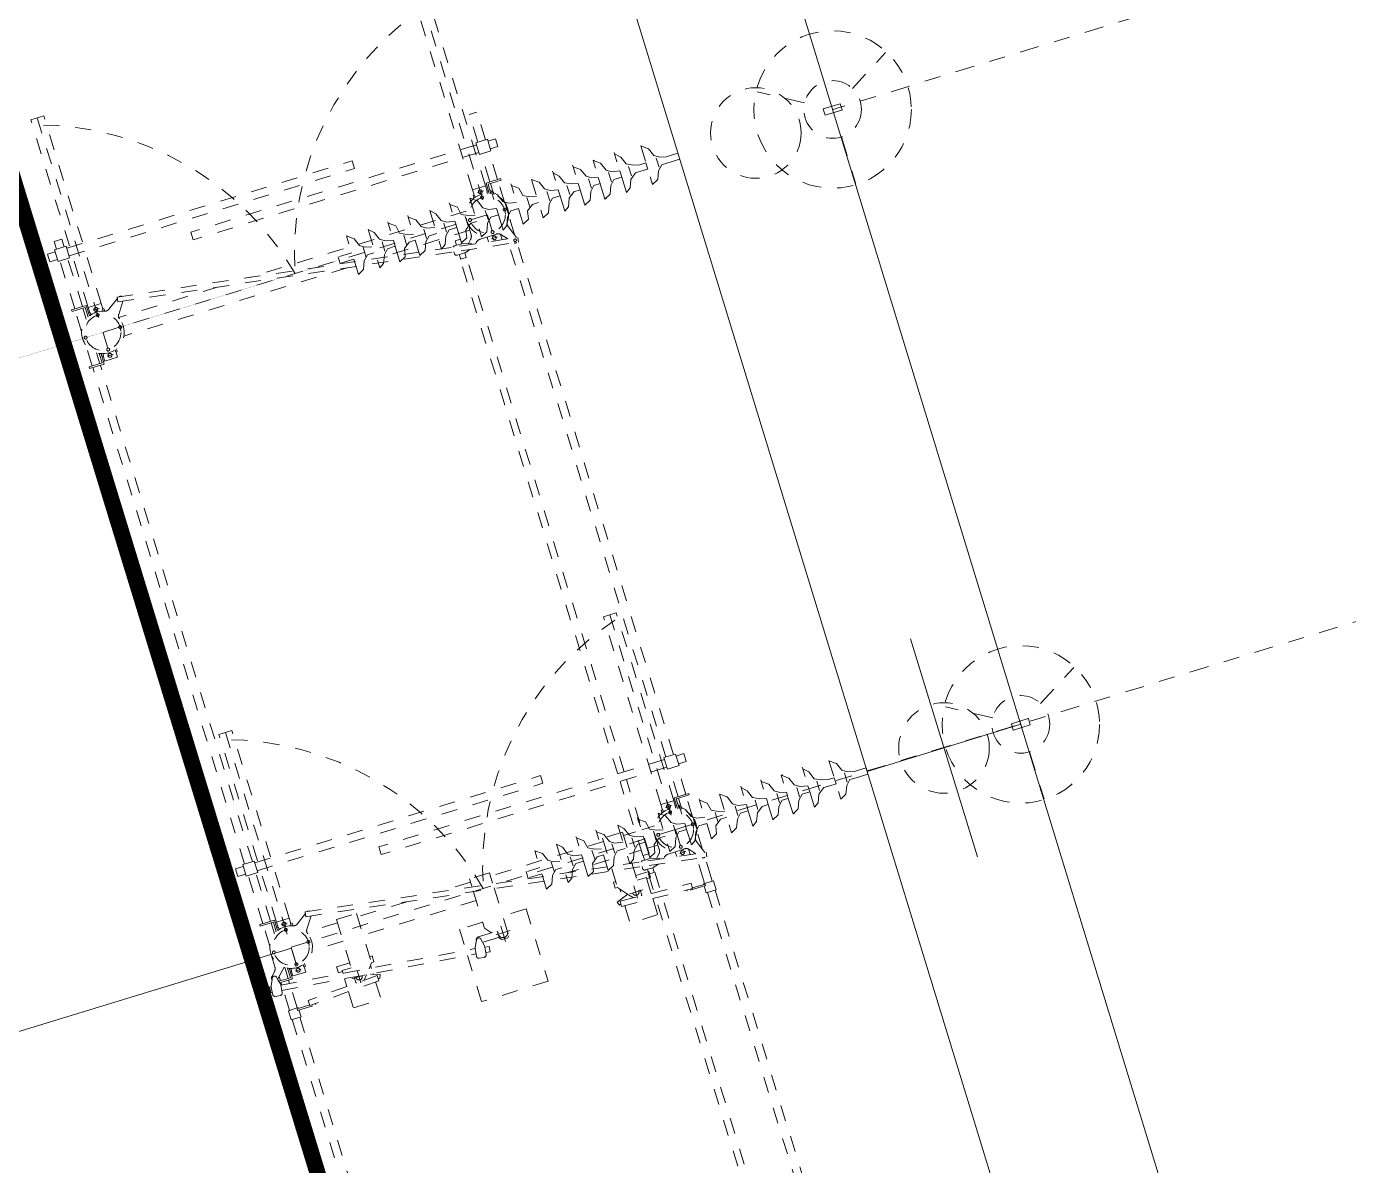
# Model space of a CAD drawing. Header units: metres. Extents: x 0 to 551036, y 0 to 1845929.
# Drawn here: x 547429.72 to 547437.94, y 1841930.94 to 1841938.03 of the extents above; entities that cross this region are included whole.
import ezdxf
from ezdxf.enums import TextEntityAlignment as Align

# ---------------------------------------------------------------- set-up
doc = ezdxf.new("R2010")
doc.units = ezdxf.units.M
doc.header["$MEASUREMENT"] = 0
for name, pattern in [('02 Xref HH1 MBXD$0$HIDDEN', [0.375, 0.25, -0.125]), ('02 Xref HH1 NDK$0$HIDDEN', [0.375, 0.25, -0.125]), ('02 Xref KB1 MBTB$0$DASHED2', [0.375, 0.25, -0.125]), ('02 Xref KB1 MBTB$0$HIDDEN', [0.375, 0.25, -0.125]), ('02 Xref Nha dieu hanh$0$ACAD_ISO10W100', [18, 12, -3, 0, -3])]:
    doc.linetypes.add(name, pattern=pattern)
doc.layers.get('Defpoints').update_dxf_attribs({"lineweight": 0})
doc.layers.add('_0', color=7, linetype='Continuous', lineweight=0)
doc.layers.add('Level 49', color=7, linetype='Continuous', lineweight=0)
doc.styles.get("Standard").update_dxf_attribs({"font": '', "height": 4})
doc.styles.add('SXHZ', font='simplex.shx', dxfattribs={"width": 0.6, "bigfont": 'bigfont.shx'})
doc.styles.get('Standard').set_extended_font_data('.VnArial')
doc.dimstyles.new('ISO-25-Linear', dxfattribs={"dimscale": 300, "dimtxt": 2.5, "dimasz": 2.5, "dimexe": 1.5, "dimexo": 1.5, "dimgap": 1.5, "dimtad": 1, "dimdec": 0, "dimdsep": 46, "dimtxsty": 'SXHZ', "dimcen": 3, "dimclrt": 1, "dimaunit": 1, "dimadec": 0, "dimazin": 0, "dimtp": 0.06, "dimtfac": 0.5, "dimtdec": 0, "dimtmove": 2, "dimatfit": 3, "dimfxl": 1, "dimtolj": 1, "dimarcsym": 0})

# ---------------------------------------------------------------- blocks, each defined once
blk = doc.blocks.new('02 Xref KB1 MBTB$0$X220 NC')
at = {"color": 0, "linetype": 'ByBlock', "lineweight": -2}
for p, q in [((37516403, -1534182), (37516403, -1374182)), ((37526403, -1534182), (37526403, -1374182))]:
    blk.add_line(p, q, dxfattribs=at)
at = {"flags": 128}
for points in [[(37521403, -1450899), (37521403, -1447081), (37521403, -1461283)], [(37526403, -1454182), (37516403, -1454182)]]:
    blk.add_lwpolyline(points, dxfattribs=at)
blk = doc.blocks.new('ylp1')
at = {"color": 251, "linetype": '02 Xref HH1 NDK$0$HIDDEN', "lineweight": -2, "ltscale": 2000}
for p, q in [((1035682, 3175683, 0), (1035647, 3175365, 0)), ((1035978, 3175792, 0), (1035836, 3175807, 0)), ((1035986, 3175891, 0), (1035975, 3175792, 0)), ((1036311, 3175755, 0), (1035978, 3175792, 0)), ((1036324, 3175855, 0), (1035986, 3175891, 0)), ((1036391, 3175744, 0), (1036309, 3175753, 0)), ((1036324, 3175855, 0), (1036313, 3175755, 0)), ((1036740, 3175574, 0), (1036393, 3175746, 0)), ((1036830, 3175529, 0), (1036740, 3175574, 0)), ((1043489, 3175723, 0), (1043489, 3175223, 0)), ((1043489, 3175723, 0), (1043989, 3175723, 0)), ((1043989, 3175723, 0), (1043989, 3175223, 0)), ((1083489, 3175723, 0), (1083989, 3175723, 0)), ((1083489, 3175723, 0), (1083489, 3175223, 0)), ((1083989, 3175723, 0), (1083989, 3175223, 0)), ((1033994, 3175098, 0), (1004114, 3175098, 0)), ((1033993, 3175168, 0), (1033994, 3174528, 0)), ((1033993, 3175168, 0), (1034593, 3175168, 0)), ((1035906, 3175196, 0), (1034558, 3162968, 0)), ((1034593, 3175168, 0), (1034594, 3174528, 0)), ((1034593, 3175098, 0), (1035895, 3175098, 0)), ((1036244, 3175159, 0), (1034895, 3162920, 0)), ((1035913, 3175195, 0), (1035771, 3175210, 0)), ((1036246, 3175159, 0), (1035913, 3175195, 0)), ((1036237, 3175098, 0), (1036415, 3175098, 0)), ((1036328, 3175150, 0), (1036246, 3175159, 0)), ((1036624, 3175224, 0), (1036328, 3175150, 0)), ((1036415, 3175172, 0), (1036415, 3174348, 0)), ((1036515, 3175197, 0), (1036515, 3174448, 0)), ((1036515, 3175098, 0), (1036791, 3175098, 0)), ((1036802, 3175268, 0), (1036624, 3175224, 0)), ((1037256, 3174633, 0), (1036670, 3175219, 0)), ((1037164, 3175290, 0), (1036909, 3175545, 0)), ((1037447, 3175173, 0), (1038324, 3175173, 0)), ((1038763, 3175098, 0), (1040132, 3175098, 0)), ((1040132, 3175298, 0), (1040132, 3174448, 0)), ((1040132, 3175298, 0), (1040232, 3175298, 0)), ((1040232, 3175298, 0), (1040232, 3174348, 0)), ((1040232, 3175098, 0), (1043364, 3175098, 0)), ((1043364, 3174473, 0), (1043364, 3175223, 0)), ((1043364, 3175223, 0), (1044114, 3175223, 0)), ((1044114, 3174473, 0), (1044114, 3175223, 0)), ((1044114, 3175098, 0), (1076415, 3175098, 0)), ((1076415, 3175298, 0), (1076415, 3174348, 0)), ((1076515, 3175298, 0), (1076415, 3175298, 0)), ((1076515, 3175298, 0), (1076515, 3174448, 0)), ((1076515, 3175098, 0), (1077884, 3175098, 0)), ((1078324, 3175199, 0), (1078324, 3175173, 0)), ((1078763, 3175098, 0), (1080132, 3175098, 0)), ((1080132, 3175298, 0), (1080132, 3174448, 0)), ((1080132, 3175298, 0), (1080232, 3175298, 0)), ((1080232, 3175298, 0), (1080232, 3174348, 0)), ((1080232, 3175098, 0), (1083364, 3175098, 0)), ((1083364, 3175223, 0), (1084114, 3175223, 0)), ((1083364, 3174473, 0), (1083364, 3175223, 0)), ((1084114, 3174473, 0), (1084114, 3175223, 0)), ((1084114, 3175098, 0), (1084614, 3175098, 0)), ((1084614, 3174598, 0), (1084614, 3175098, 0)), ((1033994, 3174598, 0), (1004114, 3174598, 0)), ((1033994, 3174598, 0), (1033994, 3174598, 0)), ((1033994, 3174528, 0), (1034444, 3174528, 0)), ((1034444, 3174620, 0), (1034444, 3173430, 0)), ((1034444, 3174620, 0), (1034544, 3174620, 0)), ((1034544, 3174620, 0), (1034544, 3173792, 0)), ((1034544, 3174528, 0), (1034594, 3174528, 0)), ((1034594, 3174598, 0), (1035838, 3174598, 0)), ((1036181, 3174598, 0), (1036415, 3174598, 0)), ((1036415, 3174348, 0), (1037097, 3174348, 0)), ((1036515, 3174598, 0), (1037231, 3174598, 0)), ((1036515, 3174448, 0), (1037142, 3174448, 0)), ((1036574, 3174268, 0), (1036574, 3173428, 0)), ((1036574, 3174268, 0), (1036915, 3174268, 0)), ((1036824, 3174029, 0), (1036824, 3173644, 0)), ((1036824, 3174029, 0), (1036824, 3173644, 0)), ((1036824, 3174029, 0), (1036824, 3173644, 0)), ((1036915, 3174248, 0), (1036915, 3174348, 0)), ((1036915, 3174348, 0), (1037097, 3174348, 0)), ((1036915, 3174248, 0), (1037060, 3174248, 0)), ((1039416, 3174598, 0), (1040132, 3174598, 0)), ((1040132, 3174448, 0), (1039505, 3174448, 0)), ((1039732, 3174348, 0), (1039551, 3174348, 0)), ((1040232, 3174348, 0), (1039551, 3174348, 0)), ((1039732, 3174248, 0), (1039587, 3174248, 0)), ((1039732, 3174248, 0), (1039732, 3174348, 0)), ((1040074, 3174268, 0), (1039732, 3174268, 0)), ((1039824, 3174029, 0), (1039824, 3173644, 0)), ((1039824, 3174029, 0), (1039824, 3173644, 0)), ((1040074, 3174268, 0), (1040074, 3173428, 0)), ((1040074, 3174268, 0), (1052289, 3174268, 0)), ((1040232, 3174598, 0), (1043364, 3174598, 0)), ((1043364, 3174473, 0), (1044114, 3174473, 0)), ((1043489, 3174473, 0), (1043489, 3155898, 0)), ((1043989, 3174473, 0), (1043989, 3155898, 0)), ((1044114, 3174598, 0), (1076415, 3174598, 0)), ((1052289, 3174268, 0), (1052289, 3173428, 0)), ((1076415, 3174348, 0), (1077097, 3174348, 0)), ((1076515, 3174598, 0), (1077231, 3174598, 0)), ((1076515, 3174448, 0), (1077142, 3174448, 0)), ((1076574, 3174268, 0), (1076574, 3173428, 0)), ((1076574, 3174268, 0), (1076915, 3174268, 0)), ((1076824, 3174029, 0), (1076824, 3173644, 0)), ((1076824, 3174029, 0), (1076824, 3173644, 0)), ((1076824, 3174029, 0), (1076824, 3173644, 0)), ((1076915, 3174248, 0), (1076915, 3174348, 0)), ((1076915, 3174348, 0), (1077097, 3174348, 0)), ((1076915, 3174248, 0), (1077060, 3174248, 0)), ((1079416, 3174598, 0), (1080132, 3174598, 0)), ((1080132, 3174448, 0), (1079505, 3174448, 0)), ((1079732, 3174348, 0), (1079551, 3174348, 0)), ((1080232, 3174348, 0), (1079551, 3174348, 0)), ((1079732, 3174248, 0), (1079587, 3174248, 0)), ((1079732, 3174248, 0), (1079732, 3174348, 0)), ((1080074, 3174268, 0), (1079732, 3174268, 0)), ((1079824, 3174029, 0), (1079824, 3173644, 0)), ((1079824, 3174029, 0), (1079824, 3173644, 0)), ((1080074, 3174268, 0), (1080074, 3173428, 0)), ((1080074, 3174268, 0), (1092289, 3174268, 0)), ((1080232, 3174598, 0), (1083364, 3174598, 0)), ((1083364, 3174473, 0), (1084114, 3174473, 0)), ((1083489, 3174473, 0), (1083489, 3155898, 0)), ((1083989, 3174473, 0), (1083989, 3155898, 0)), ((1084114, 3174598, 0), (1084614, 3174598, 0)), ((1092289, 3174268, 0), (1092289, 3173428, 0)), ((1034521, 3173430, 0), (1034444, 3173430, 0)), ((1034503, 3173790, 0), (1034840, 3173806, 0)), ((1034726, 3169241, 0), (1034503, 3173790, 0)), ((1035063, 3169257, 0), (1034840, 3173806, 0)), ((1040175, 3173848, 0), (1036467, 3173848, 0)), ((1036574, 3173428, 0), (1036915, 3173428, 0)), ((1052289, 3173848, 0), (1036622, 3173848, 0)), ((1036915, 3173448, 0), (1037060, 3173448, 0)), ((1036915, 3173448, 0), (1036915, 3173348, 0)), ((1036915, 3173448, 0), (1036915, 3173348, 0)), ((1036915, 3173348, 0), (1037097, 3173348, 0)), ((1038321, 3173848, 0), (1038324, 3148848, 0)), ((1039732, 3173348, 0), (1039551, 3173348, 0)), ((1039732, 3173448, 0), (1039587, 3173448, 0)), ((1039732, 3173448, 0), (1039732, 3173348, 0)), ((1039732, 3173448, 0), (1039732, 3173348, 0)), ((1040074, 3173428, 0), (1039732, 3173428, 0)), ((1040074, 3173428, 0), (1052289, 3173428, 0)), ((1076574, 3173428, 0), (1076915, 3173428, 0)), ((1092289, 3173848, 0), (1076622, 3173848, 0)), ((1092289, 3173848, 0), (1076622, 3173848, 0)), ((1076915, 3173448, 0), (1076915, 3173348, 0)), ((1076915, 3173448, 0), (1076915, 3173348, 0)), ((1076915, 3173448, 0), (1077060, 3173448, 0)), ((1076915, 3173348, 0), (1077097, 3173348, 0)), ((1078324, 3173848, 0), (1078324, 3148848, 0)), ((1079732, 3173348, 0), (1079551, 3173348, 0)), ((1079732, 3173448, 0), (1079587, 3173448, 0)), ((1079732, 3173448, 0), (1079732, 3173348, 0)), ((1079732, 3173448, 0), (1079732, 3173348, 0)), ((1080074, 3173428, 0), (1079732, 3173428, 0)), ((1080074, 3173428, 0), (1092289, 3173428, 0)), ((1039863, 3172410, 0), (1036662, 3151064, 0)), ((1040160, 3172366, 0), (1036965, 3151064, 0)), ((1037724, 3170648, 0), (1037724, 3172667, 0)), ((1038924, 3170648, 0), (1038924, 3172640, 0)), ((1039099, 3172587, 0), (1039815, 3172092, 0)), ((1039585, 3173073, 0), (1040063, 3172380, 0)), ((1039863, 3172410, 0), (1040160, 3172366, 0)), ((1079863, 3172410, 0), (1076662, 3151064, 0)), ((1080160, 3172366, 0), (1076965, 3151064, 0)), ((1077724, 3158143, 0), (1077724, 3172667, 0)), ((1078924, 3166145, 0), (1078924, 3172640, 0)), ((1079099, 3172587, 0), (1079815, 3172092, 0)), ((1079585, 3173073, 0), (1080063, 3172380, 0)), ((1079863, 3172410, 0), (1080160, 3172366, 0)), ((1035934, 3171243, 0), (1035934, 3171498, 0)), ((1035934, 3171498, 0), (1036324, 3171498, 0)), ((1036324, 3170648, 0), (1036324, 3171498, 0)), ((1034628, 3171243, 0), (1033584, 3171243, 0)), ((1033584, 3171243, 0), (1033584, 3169453, 0)), ((1035458, 3171243, 0), (1034965, 3171243, 0)), ((1035039, 3170648, 0), (1034996, 3170606, 0)), ((1035390, 3170648, 0), (1035039, 3170648, 0)), ((1035324, 3170817, 0), (1035324, 3169956, 0)), ((1039139, 3170648, 0), (1035732, 3170648, 0)), ((1036004, 3171243, 0), (1035800, 3171243, 0)), ((1036004, 3170648, 0), (1036004, 3171243, 0)), ((1039139, 3170648, 0), (1039139, 3169348, 0)), ((1034932, 3170348, 0), (1035723, 3170348, 0)), ((1035301, 3169868, 0), (1035021, 3170104, 0)), ((1034716, 3169453, 0), (1033584, 3169453, 0)), ((1034726, 3169241, 0), (1035063, 3169257, 0)), ((1034889, 3169249, 0), (1034849, 3169140, 0)), ((1034849, 3169140, 0), (1035068, 3169060, 0)), ((1035274, 3169627, 0), (1035068, 3169060, 0)), ((1035254, 3169453, 0), (1035211, 3169453, 0)), ((1035796, 3169453, 0), (1035596, 3169453, 0)), ((1035921, 3169348, 0), (1035614, 3169606, 0)), ((1039139, 3169348, 0), (1035921, 3169348, 0)), ((1035934, 3169348, 0), (1035934, 3169198, 0)), ((1035934, 3169198, 0), (1036324, 3169198, 0)), ((1036324, 3169198, 0), (1036324, 3169348, 0)), ((1037724, 3161998, 0), (1037724, 3169348, 0)), ((1038924, 3166145, 0), (1038924, 3169348, 0)), ((1042189, 3166798, 0), (1042689, 3166798, 0)), ((1042189, 3148223, 0), (1042189, 3166798, 0)), ((1042689, 3148223, 0), (1042689, 3166798, 0)), ((1082189, 3166798, 0), (1082689, 3166798, 0)), ((1082189, 3148223, 0), (1082189, 3166798, 0)), ((1082689, 3148223, 0), (1082689, 3166798, 0)), ((1078924, 3150030, 0), (1078924, 3164122, 0)), ((1031614, 3159178, 0), (1031614, 3163488, 0)), ((1034620, 3163518, 0), (1031634, 3163518, 0)), ((1036324, 3163518, 0), (1034962, 3163518, 0)), ((1036324, 3161998, 0), (1036324, 3163518, 0)), ((1038924, 3161998, 0), (1038924, 3163772, 0)), ((1038924, 3161998, 0), (1038924, 3163772, 0)), ((1034247, 3162870, 0), (1034202, 3162553, 0)), ((1034546, 3162969, 0), (1034405, 3162989, 0)), ((1034878, 3162923, 0), (1034546, 3162969, 0)), ((1035353, 3162420, 0), (1034876, 3162317, 0)), ((1034959, 3162911, 0), (1034878, 3162923, 0)), ((1035390, 3162681, 0), (1034959, 3162911, 0)), ((1035325, 3162708, 0), (1035424, 3162708, 0)), ((1035524, 3162608, 0), (1035424, 3162708, 0)), ((1035524, 3162608, 0), (1035524, 3161298, 0)), ((1034462, 3162375, 0), (1034321, 3162395, 0)), ((1034460, 3162376, 0), (1034422, 3162104, 0)), ((1034758, 3162057, 0), (1034422, 3162104, 0)), ((1034794, 3162329, 0), (1034462, 3162375, 0)), ((1034797, 3162328, 0), (1034758, 3162057, 0)), ((1034876, 3162317, 0), (1034794, 3162329, 0)), ((1035124, 3162335, 0), (1035124, 3161298, 0)), ((1035921, 3161998, 0), (1035524, 3161665, 0)), ((1038354, 3161998, 0), (1035921, 3161998, 0)), ((1039139, 3161998, 0), (1038658, 3161998, 0)), ((1039139, 3160698, 0), (1039139, 3161998, 0)), ((1034766, 3160998, 0), (1035775, 3160998, 0)), ((1035124, 3161329, 0), (1034939, 3161174, 0)), ((1034939, 3160798, 0), (1034939, 3161174, 0)), ((1035039, 3160698, 0), (1034939, 3160798, 0)), ((1035524, 3161298, 0), (1035124, 3161298, 0)), ((1035324, 3161429, 0), (1035324, 3160514, 0)), ((1038159, 3160698, 0), (1035039, 3160698, 0)), ((1036324, 3159178, 0), (1036324, 3160698, 0)), ((1039139, 3160698, 0), (1038463, 3160698, 0)), ((1038924, 3153348, 0), (1038924, 3160698, 0)), ((1036324, 3159178, 0), (1031614, 3159178, 0)), ((1037724, 3153348, 0), (1037724, 3156120, 0)), ((1043489, 3155898, 0), (1043989, 3155898, 0)), ((1077724, 3150173, 0), (1077724, 3156120, 0)), ((1083489, 3155898, 0), (1083989, 3155898, 0)), ((1034726, 3153456, 0), (1034503, 3148907, 0)), ((1034726, 3153456, 0), (1035063, 3153439, 0)), ((1035063, 3153439, 0), (1034840, 3148891, 0)), ((1034849, 3153557, 0), (1035068, 3153636, 0)), ((1034889, 3153448, 0), (1034849, 3153557, 0)), ((1035348, 3152867, 0), (1035068, 3153636, 0)), ((1035934, 3153348, 0), (1035934, 3153498, 0)), ((1035934, 3153498, 0), (1036324, 3153498, 0)), ((1036324, 3153498, 0), (1036324, 3153348, 0)), ((1034716, 3153243, 0), (1033584, 3153243, 0)), ((1033584, 3151453, 0), (1033584, 3153243, 0)), ((1035301, 3152828, 0), (1035021, 3152593, 0)), ((1035254, 3153243, 0), (1035211, 3153243, 0)), ((1035921, 3153348, 0), (1035301, 3152828, 0)), ((1035324, 3151880, 0), (1035324, 3152741, 0)), ((1035796, 3153243, 0), (1035596, 3153243, 0)), ((1039139, 3153348, 0), (1035921, 3153348, 0)), ((1039139, 3152048, 0), (1039139, 3153348, 0)), ((1034932, 3152348, 0), (1035723, 3152348, 0)), ((1035039, 3152048, 0), (1034996, 3152091, 0)), ((1035390, 3152048, 0), (1035039, 3152048, 0)), ((1039139, 3152048, 0), (1035390, 3152048, 0)), ((1036004, 3152048, 0), (1036004, 3151453, 0)), ((1036324, 3152048, 0), (1036324, 3151198, 0)), ((1037724, 3151273, 0), (1037724, 3152048, 0)), ((1038924, 3151273, 0), (1038924, 3152048, 0)), ((1036168, 3151273, 0), (1002689, 3151273, 0)), ((1034628, 3151453, 0), (1033584, 3151453, 0)), ((1035800, 3151453, 0), (1034965, 3151453, 0)), ((1036004, 3151453, 0), (1035800, 3151453, 0)), ((1035934, 3151453, 0), (1035934, 3151198, 0)), ((1035934, 3151198, 0), (1036324, 3151198, 0)), ((1036662, 3151064, 0), (1036125, 3147483, 0)), ((1036168, 3150855, 0), (1036168, 3151273, 0)), ((1036468, 3151239, 0), (1036168, 3151239, 0)), ((1036965, 3151064, 0), (1036422, 3147438, 0)), ((1036468, 3151231, 0), (1036468, 3151374, 0)), ((1036468, 3150896, 0), (1036468, 3151231, 0)), ((1036608, 3151514, 0), (1036730, 3151514, 0)), ((1037068, 3151231, 0), (1037068, 3151374, 0)), ((1037368, 3151239, 0), (1037068, 3151239, 0)), ((1037068, 3150896, 0), (1037068, 3151231, 0)), ((1037368, 3150855, 0), (1037368, 3151273, 0)), ((1037368, 3151273, 0), (1042189, 3151273, 0)), ((1042689, 3151273, 0), (1076168, 3151273, 0)), ((1076662, 3151064, 0), (1076125, 3147483, 0)), ((1076168, 3150855, 0), (1076168, 3151273, 0)), ((1076168, 3151239, 0), (1076468, 3151239, 0)), ((1076965, 3151064, 0), (1076422, 3147438, 0)), ((1076468, 3151231, 0), (1076468, 3151374, 0)), ((1076468, 3150896, 0), (1076468, 3151231, 0)), ((1076608, 3151514, 0), (1076730, 3151514, 0)), ((1077068, 3151231, 0), (1077068, 3151374, 0)), ((1077068, 3151239, 0), (1077368, 3151239, 0)), ((1077068, 3150896, 0), (1077068, 3151231, 0)), ((1077368, 3150889, 0), (1077368, 3151239, 0)), ((1036168, 3150855, 0), (1002689, 3150855, 0)), ((1036468, 3150889, 0), (1036168, 3150889, 0)), ((1036468, 3150814, 0), (1036468, 3150896, 0)), ((1036579, 3150511, 0), (1036468, 3150814, 0)), ((1036899, 3150356, 0), (1037068, 3150814, 0)), ((1037164, 3150290, 0), (1036953, 3150502, 0)), ((1037068, 3150814, 0), (1037068, 3150896, 0)), ((1037368, 3150889, 0), (1037068, 3150889, 0)), ((1037368, 3150855, 0), (1042189, 3150855, 0)), ((1037447, 3150173, 0), (1037785, 3150173, 0)), ((1037724, 3150173, 0), (1037724, 3150855, 0)), ((1037913, 3150108, 0), (1037891, 3150129, 0)), ((1038924, 3150030, 0), (1038924, 3150855, 0)), ((1042689, 3150855, 0), (1076168, 3150855, 0)), ((1076168, 3150889, 0), (1076468, 3150889, 0)), ((1076468, 3150814, 0), (1076468, 3150896, 0)), ((1076579, 3150511, 0), (1076468, 3150814, 0)), ((1076899, 3150356, 0), (1077068, 3150814, 0)), ((1077164, 3150290, 0), (1076953, 3150502, 0)), ((1077068, 3150814, 0), (1077068, 3150896, 0)), ((1077068, 3150889, 0), (1077368, 3150889, 0)), ((1077447, 3150173, 0), (1077785, 3150173, 0)), ((1077913, 3150108, 0), (1077891, 3150129, 0)), ((1034444, 3148076, 0), (1034444, 3149267, 0)), ((1034521, 3149267, 0), (1034444, 3149267, 0)), ((1036696, 3149268, 0), (1036999, 3149268, 0)), ((1036881, 3150008, 0), (1036817, 3150072, 0)), ((1036999, 3149725, 0), (1036999, 3148848, 0)), ((1039732, 3149348, 0), (1039551, 3149348, 0)), ((1039732, 3149248, 0), (1039732, 3149348, 0)), ((1040074, 3149268, 0), (1039732, 3149268, 0)), ((1040074, 3149268, 0), (1040074, 3148428, 0)), ((1040074, 3149268, 0), (1052289, 3149268, 0)), ((1052289, 3149268, 0), (1052289, 3148428, 0)), ((1076696, 3149268, 0), (1076999, 3149268, 0)), ((1076881, 3150008, 0), (1076817, 3150072, 0)), ((1076999, 3149725, 0), (1076999, 3148848, 0)), ((1079732, 3149348, 0), (1079551, 3149348, 0)), ((1079732, 3149248, 0), (1079732, 3149348, 0)), ((1080074, 3149268, 0), (1079732, 3149268, 0)), ((1080074, 3149268, 0), (1080074, 3148428, 0)), ((1080074, 3149268, 0), (1092289, 3149268, 0)), ((1034503, 3148907, 0), (1034840, 3148891, 0)), ((1034544, 3148076, 0), (1034544, 3148905, 0)), ((1040267, 3148848, 0), (1036622, 3148848, 0)), ((1052289, 3148848, 0), (1036622, 3148848, 0)), ((1036824, 3149029, 0), (1036824, 3148644, 0)), ((1036824, 3149029, 0), (1036824, 3148644, 0)), ((1036824, 3149029, 0), (1036824, 3148644, 0)), ((1039732, 3149248, 0), (1039587, 3149248, 0)), ((1039732, 3148448, 0), (1039587, 3148448, 0)), ((1039732, 3148448, 0), (1039732, 3148348, 0)), ((1039824, 3149029, 0), (1039824, 3148644, 0)), ((1039824, 3149029, 0), (1039824, 3148644, 0)), ((1092289, 3148848, 0), (1076622, 3148848, 0)), ((1076824, 3149029, 0), (1076824, 3148644, 0)), ((1076824, 3149029, 0), (1076824, 3148644, 0)), ((1076824, 3149029, 0), (1076824, 3148644, 0)), ((1079732, 3149248, 0), (1079587, 3149248, 0)), ((1079732, 3148448, 0), (1079587, 3148448, 0)), ((1079732, 3148448, 0), (1079732, 3148348, 0)), ((1079824, 3149029, 0), (1079824, 3148644, 0)), ((1079824, 3149029, 0), (1079824, 3148644, 0)), ((1033994, 3148098, 0), (1002814, 3148098, 0)), ((1033993, 3147528, 0), (1033994, 3148168, 0)), ((1033994, 3148168, 0), (1034444, 3148168, 0)), ((1033994, 3148098, 0), (1033994, 3148098, 0)), ((1034444, 3148076, 0), (1034544, 3148076, 0)), ((1034544, 3148168, 0), (1034594, 3148168, 0)), ((1034593, 3147528, 0), (1034594, 3148168, 0)), ((1034823, 3148098, 0), (1034594, 3148098, 0)), ((1034823, 3148098, 0), (1036217, 3148098, 0)), ((1037257, 3147821, 0), (1036434, 3147520, 0)), ((1036908, 3148413, 0), (1036517, 3148075, 0)), ((1036574, 3148428, 0), (1036924, 3148428, 0)), ((1036615, 3148428, 0), (1036665, 3148428, 0)), ((1039416, 3148098, 0), (1040132, 3148098, 0)), ((1040132, 3148248, 0), (1039505, 3148248, 0)), ((1039732, 3148348, 0), (1039551, 3148348, 0)), ((1040232, 3148348, 0), (1039551, 3148348, 0)), ((1040074, 3148428, 0), (1039732, 3148428, 0)), ((1040074, 3148428, 0), (1052289, 3148428, 0)), ((1040132, 3147398, 0), (1040132, 3148248, 0)), ((1040232, 3147398, 0), (1040232, 3148348, 0)), ((1040232, 3148098, 0), (1042064, 3148098, 0)), ((1042064, 3148223, 0), (1042064, 3147473, 0)), ((1042064, 3148223, 0), (1042814, 3148223, 0)), ((1042814, 3148223, 0), (1042814, 3147473, 0)), ((1042814, 3148098, 0), (1076217, 3148098, 0)), ((1077257, 3147821, 0), (1076434, 3147520, 0)), ((1076908, 3148413, 0), (1076517, 3148075, 0)), ((1076574, 3148428, 0), (1076924, 3148428, 0)), ((1079416, 3148098, 0), (1080132, 3148098, 0)), ((1080132, 3148248, 0), (1079505, 3148248, 0)), ((1079732, 3148348, 0), (1079551, 3148348, 0)), ((1080232, 3148348, 0), (1079551, 3148348, 0)), ((1080074, 3148428, 0), (1079732, 3148428, 0)), ((1080074, 3148428, 0), (1092289, 3148428, 0)), ((1080132, 3147398, 0), (1080132, 3148248, 0)), ((1080232, 3147398, 0), (1080232, 3148348, 0)), ((1080232, 3148098, 0), (1082064, 3148098, 0)), ((1082064, 3148223, 0), (1082064, 3147473, 0)), ((1082064, 3148223, 0), (1082814, 3148223, 0)), ((1082814, 3148223, 0), (1082814, 3147473, 0)), ((1082814, 3148098, 0), (1084614, 3148098, 0)), ((1084614, 3148098, 0), (1084614, 3147598, 0)), ((1033993, 3147598, 0), (1002814, 3147598, 0)), ((1033993, 3147528, 0), (1034593, 3147528, 0)), ((1034823, 3147598, 0), (1034593, 3147598, 0)), ((1034823, 3147598, 0), (1036142, 3147598, 0)), ((1036125, 3147483, 0), (1036422, 3147438, 0)), ((1036648, 3147598, 0), (1037884, 3147598, 0)), ((1038763, 3147598, 0), (1040132, 3147598, 0)), ((1040132, 3147398, 0), (1040232, 3147398, 0)), ((1040232, 3147598, 0), (1042064, 3147598, 0)), ((1042064, 3147473, 0), (1042814, 3147473, 0)), ((1042189, 3146973, 0), (1042189, 3147473, 0)), ((1042189, 3146973, 0), (1042689, 3146973, 0)), ((1042689, 3146973, 0), (1042689, 3147473, 0)), ((1042814, 3147598, 0), (1076142, 3147598, 0)), ((1076125, 3147483, 0), (1076422, 3147438, 0)), ((1076648, 3147598, 0), (1077884, 3147598, 0)), ((1078763, 3147598, 0), (1080132, 3147598, 0)), ((1080132, 3147398, 0), (1080232, 3147398, 0)), ((1080232, 3147598, 0), (1082064, 3147598, 0)), ((1082064, 3147473, 0), (1082814, 3147473, 0)), ((1082189, 3146973, 0), (1082189, 3147473, 0)), ((1082189, 3146973, 0), (1082689, 3146973, 0)), ((1082689, 3146973, 0), (1082689, 3147473, 0)), ((1082814, 3147598, 0), (1084614, 3147598, 0))]:
    blk.add_line(p, q, dxfattribs=at)
for centre, radius in [((1038324, 3173848, 0), 1125), ((1038324, 3174973, 0), 90), ((1078324, 3173848, 0), 1125), ((1078324, 3174973, 0), 90), ((1036824, 3173848, 0), 120), ((1037199, 3173848, 0), 90), ((1039449, 3173848, 0), 90), ((1039824, 3173848, 0), 120), ((1076824, 3173848, 0), 120), ((1077199, 3173848, 0), 90), ((1079449, 3173848, 0), 90), ((1079824, 3173848, 0), 120), ((1038324, 3172723, 0), 90), ((1078324, 3172723, 0), 90), ((1035324, 3160998, 0), 300), ((1038324, 3148848, 0), 1125), ((1038324, 3149973, 0), 90), ((1078324, 3148848, 0), 1125), ((1078324, 3149973, 0), 90), ((1036824, 3148848, 0), 120), ((1037199, 3148848, 0), 90), ((1039449, 3148848, 0), 90), ((1039824, 3148848, 0), 120), ((1076824, 3148848, 0), 120), ((1077199, 3148848, 0), 90), ((1079449, 3148848, 0), 90), ((1079824, 3148848, 0), 120), ((1038324, 3147723, 0), 90), ((1076303, 3147658, 0), 81.2), ((1078324, 3147723, 0), 90)]:
    blk.add_circle(centre, radius, dxfattribs=at)
for centre, radius, start, end in [((1035821, 3175668, 0), 140, 83.79968, 173.79968), ((1036803, 3175439, 0), 150, 44.99996, 120.42774), ((1035786, 3175350, 0), 140, 173.79968, 263.79968), ((1036768, 3175404, 0), 140, 283.99682, 63.60241), ((1038324, 3173848, 0), 1325, 338.13913, 291.86077), ((1037447, 3175573, 0), 400, 225.00005, 270.00005), ((1078324, 3173848, 0), 1325, 338.13913, 291.86077), ((1034116, 3179433, 0), 18567, 283.09799, 343.13135), ((1074116, 3179433, 0), 18567, 283.09799, 343.13135), ((1039832, 3173243, 0), 300, 158.13913, 214.62962), ((1079832, 3173243, 0), 300, 158.13913, 214.62962), ((1038929, 3172340, 0), 300, 55.37038, 111.86077), ((1078929, 3172340, 0), 300, 55.37038, 111.86077), ((1039982, 3172190, 0), 175, 320.46836, 22.47454), ((1079982, 3172190, 0), 175, 320.46836, 22.47454), ((1035324, 3170348, 0), 200, 74.3056, 272.74084), ((1034341, 3162534, 0), 140, 172.00153, 262.00153), ((1034385, 3162851, 0), 140, 82.00153, 172.00153), ((1035324, 3162557, 0), 140, 282.19868, 61.80427), ((1034116, 3143264, 0), 18567, 16.86865, 76.90201), ((1074116, 3143264, 0), 18567, 16.86865, 76.90201), ((1035324, 3152348, 0), 200, 87.25916, 285.6944), ((1036608, 3151374, 0), 140, 90, 180), ((1036928, 3151374, 0), 140, 360, 45.07725), ((1076608, 3151374, 0), 140, 90, 180), ((1076928, 3151374, 0), 140, 360, 45.07725), ((1036768, 3150404, 0), 140, 305.58519, 339.80286), ((1038324, 3148848, 0), 1325, 90, 187.36086), ((1037447, 3150573, 0), 400, 225, 270.00001), ((1037785, 3150023, 0), 150, 45, 90.00001), ((1038324, 3148848, 0), 1325, 270, 90), ((1076768, 3150404, 0), 140, 305.58519, 339.80286), ((1078324, 3148848, 0), 1325, 90, 187.36086), ((1077447, 3150573, 0), 400, 225, 270.00001), ((1077785, 3150023, 0), 150, 45, 90.00001), ((1078324, 3148848, 0), 1325, 270, 90), ((1036599, 3149725, 0), 400, 359.99999, 45), ((1076599, 3149725, 0), 400, 359.99999, 45), ((1036712, 3148640, 0), 300, 310.87037, 7.36086), ((1076712, 3148640, 0), 300, 310.87037, 7.36086), ((1036303, 3147658, 0), 175, 140.46972, 202.47385), ((1037360, 3147540, 0), 300, 53.63923, 110.12962), ((1038324, 3148848, 0), 1325, 233.63923, 270), ((1076303, 3147658, 0), 175, 140.46972, 202.47385), ((1077360, 3147540, 0), 300, 53.63923, 110.12962), ((1078324, 3148848, 0), 1325, 233.63923, 270)]:
    blk.add_arc(centre, radius, start, end, dxfattribs=at)
blk = doc.blocks.new('jyz')
at = {"color": 251, "linetype": '02 Xref HH1 NDK$0$HIDDEN', "lineweight": 0, "ltscale": 200}
for p, q in [((-443908, 3062460, 0), (-443908, 3063228, 0)), ((-443507, 3062460, 0), (-443507, 3063228, 0)), ((-403908, 3062460, 0), (-403908, 3063228, 0)), ((-403507, 3062460, 0), (-403507, 3063228, 0)), ((-363908, 3062460, 0), (-363908, 3063228, 0)), ((-363507, 3062460, 0), (-363507, 3063228, 0)), ((-443908, 3060757, 0), (-443908, 3061157, 0)), ((-443507, 3060757, 0), (-443507, 3061157, 0)), ((-403908, 3060757, 0), (-403908, 3061157, 0)), ((-403507, 3060757, 0), (-403507, 3061157, 0)), ((-363908, 3060756, 0), (-363908, 3061157, 0)), ((-363507, 3060756, 0), (-363507, 3061157, 0))]:
    blk.add_line(p, q, dxfattribs=at)
at = {"color": 251, "linetype": '02 Xref HH1 NDK$0$HIDDEN', "lineweight": 0, "ltscale": 200, "elevation": 0}
for points in [[(-443507, 3063228), (-443908, 3063228)], [(-403507, 3063228), (-403908, 3063228)], [(-363507, 3063228), (-363908, 3063228)], [(-444910, 3061157), (-444709, 3061558), (-444209, 3061758), (-443908, 3062059), (-443908, 3062460)], [(-442405, 3061157), (-442706, 3061558), (-443207, 3061758), (-443407, 3062059), (-443507, 3062460)], [(-404910, 3061157), (-404709, 3061558), (-404209, 3061758), (-403908, 3062059), (-403908, 3062460)], [(-402405, 3061157), (-402706, 3061558), (-403207, 3061758), (-403407, 3062059), (-403507, 3062460)], [(-364910, 3061157), (-364709, 3061558), (-364209, 3061758), (-363908, 3062059), (-363908, 3062460)], [(-362405, 3061157), (-362706, 3061558), (-363207, 3061758), (-363407, 3062059), (-363507, 3062460)], [(-443407, 3061859), (-444008, 3061859)], [(-403407, 3061859), (-404008, 3061859)], [(-363407, 3061859), (-364008, 3061859)], [(-442405, 3061157), (-444910, 3061157)], [(-444910, 3061157), (-444810, 3061157)], [(-444910, 3059454), (-444709, 3059755), (-444209, 3059955), (-443908, 3060356), (-443908, 3060757)], [(-443507, 3061157), (-443908, 3061157)], [(-442405, 3059454), (-442706, 3059755), (-443207, 3059955), (-443407, 3060356), (-443507, 3060757)], [(-402405, 3061157), (-404910, 3061157)], [(-404910, 3061157), (-404810, 3061157)], [(-404910, 3059454), (-404709, 3059755), (-404209, 3059955), (-403908, 3060356), (-403908, 3060757)], [(-403507, 3061157), (-403908, 3061157)], [(-402405, 3059454), (-402706, 3059755), (-403207, 3059955), (-403407, 3060356), (-403507, 3060757)], [(-362405, 3061157), (-364910, 3061157)], [(-364910, 3061157), (-364810, 3061157)], [(-364910, 3059454), (-364709, 3059755), (-364209, 3059955), (-363908, 3060356), (-363908, 3060756)], [(-363507, 3061157), (-363908, 3061157)], [(-362405, 3059454), (-362706, 3059755), (-363207, 3059955), (-363407, 3060356), (-363507, 3060756)], [(-443407, 3060055), (-444008, 3060055)], [(-403407, 3060055), (-404008, 3060055)], [(-363407, 3060055), (-364008, 3060055)], [(-444910, 3059454), (-442405, 3059454)], [(-444910, 3058052), (-444709, 3058452), (-444209, 3058653), (-443908, 3058953), (-443908, 3059454)], [(-443507, 3059454), (-443908, 3059454)], [(-442405, 3058052), (-442706, 3058452), (-443207, 3058653), (-443407, 3058953), (-443507, 3059454)], [(-442405, 3059454), (-442305, 3059454)], [(-404910, 3059454), (-402405, 3059454)], [(-404910, 3058052), (-404709, 3058452), (-404209, 3058653), (-403908, 3058953), (-403908, 3059454)], [(-403507, 3059454), (-403908, 3059454)], [(-402405, 3058052), (-402706, 3058452), (-403207, 3058653), (-403407, 3058953), (-403507, 3059454)], [(-402405, 3059454), (-402305, 3059454)], [(-364910, 3059454), (-362405, 3059454)], [(-364910, 3058052), (-364709, 3058452), (-364209, 3058653), (-363908, 3058953), (-363908, 3059454)], [(-363507, 3059454), (-363908, 3059454)], [(-362405, 3058052), (-362706, 3058452), (-363207, 3058653), (-363407, 3058953), (-363507, 3059454)], [(-362405, 3059454), (-362305, 3059454)], [(-444910, 3058152), (-444910, 3058052), (-442405, 3058052)], [(-444910, 3056749), (-444709, 3057150), (-444209, 3057350), (-443908, 3057651), (-443908, 3058052)], [(-443407, 3058753), (-444008, 3058753)], [(-443507, 3058052), (-443908, 3058052)], [(-442405, 3056749), (-442706, 3057150), (-443207, 3057350), (-443407, 3057651), (-443507, 3058052)], [(-442405, 3058152), (-442405, 3058052)], [(-404910, 3058152), (-404910, 3058052), (-402405, 3058052)], [(-404910, 3056749), (-404709, 3057150), (-404209, 3057350), (-403908, 3057651), (-403908, 3058052)], [(-403407, 3058753), (-404008, 3058753)], [(-403507, 3058052), (-403908, 3058052)], [(-402405, 3056749), (-402706, 3057150), (-403207, 3057350), (-403407, 3057651), (-403507, 3058052)], [(-402405, 3058152), (-402405, 3058052)], [(-364910, 3058152), (-364910, 3058052), (-362405, 3058052)], [(-364910, 3056749), (-364709, 3057150), (-364209, 3057350), (-363908, 3057651), (-363908, 3058052)], [(-363407, 3058753), (-364008, 3058753)], [(-363507, 3058052), (-363908, 3058052)], [(-362405, 3056749), (-362706, 3057150), (-363207, 3057350), (-363407, 3057651), (-363507, 3058052)], [(-362405, 3058152), (-362405, 3058052)], [(-443407, 3057450), (-444008, 3057450)], [(-403407, 3057450), (-404008, 3057450)], [(-363407, 3057450), (-364008, 3057450)], [(-444910, 3055447), (-444709, 3055747), (-444209, 3055948), (-443908, 3056348), (-443908, 3056749), (-443507, 3056749)], [(-444910, 3056749), (-442405, 3056749)], [(-442405, 3055447), (-442706, 3055747), (-443207, 3055948), (-443407, 3056348), (-443507, 3056749)], [(-442405, 3056749), (-442305, 3056749)], [(-404910, 3055447), (-404709, 3055747), (-404209, 3055948), (-403908, 3056348), (-403908, 3056749), (-403507, 3056749)], [(-404910, 3056749), (-402405, 3056749)], [(-402405, 3055447), (-402706, 3055747), (-403207, 3055948), (-403407, 3056348), (-403507, 3056749)], [(-402405, 3056749), (-402305, 3056749)], [(-364910, 3055447), (-364709, 3055747), (-364209, 3055948), (-363908, 3056348), (-363908, 3056749), (-363507, 3056749)], [(-364910, 3056749), (-362405, 3056749)], [(-362405, 3055447), (-362706, 3055747), (-363207, 3055948), (-363407, 3056348), (-363507, 3056749)], [(-362405, 3056749), (-362305, 3056749)], [(-443407, 3056048), (-444008, 3056048)], [(-403407, 3056048), (-404008, 3056048)], [(-363407, 3056048), (-364008, 3056048)], [(-444910, 3055447), (-442405, 3055447)], [(-444910, 3054044), (-444709, 3054445), (-444209, 3054645), (-443908, 3054946), (-443908, 3055447)], [(-443407, 3054745), (-444008, 3054745)], [(-443507, 3055447), (-443908, 3055447)], [(-443507, 3055447), (-443908, 3055447)], [(-442405, 3054044), (-442706, 3054445), (-443207, 3054645), (-443407, 3054946), (-443507, 3055447)], [(-442405, 3055447), (-442305, 3055447)], [(-404910, 3055447), (-402405, 3055447)], [(-404910, 3054044), (-404709, 3054445), (-404209, 3054645), (-403908, 3054946), (-403908, 3055447)], [(-403407, 3054745), (-404008, 3054745)], [(-403507, 3055447), (-403908, 3055447)], [(-403507, 3055447), (-403908, 3055447)], [(-402405, 3054044), (-402706, 3054445), (-403207, 3054645), (-403407, 3054946), (-403507, 3055447)], [(-402405, 3055447), (-402305, 3055447)], [(-364910, 3055447), (-362405, 3055447)], [(-364910, 3054044), (-364709, 3054445), (-364209, 3054645), (-363908, 3054946), (-363908, 3055447)], [(-363407, 3054745), (-364008, 3054745)], [(-363507, 3055447), (-363908, 3055447)], [(-363507, 3055447), (-363908, 3055447)], [(-362405, 3054044), (-362706, 3054445), (-363207, 3054645), (-363407, 3054946), (-363507, 3055447)], [(-362405, 3055447), (-362305, 3055447)], [(-444910, 3052742), (-444709, 3053143), (-444209, 3053243), (-443908, 3053643), (-443908, 3054044)], [(-442405, 3054044), (-444910, 3054044)], [(-442405, 3052742), (-442706, 3053143), (-443207, 3053243), (-443407, 3053643), (-443507, 3054044)], [(-404910, 3052742), (-404709, 3053142), (-404209, 3053243), (-403908, 3053643), (-403908, 3054044)], [(-402405, 3054044), (-404910, 3054044)], [(-402405, 3052742), (-402706, 3053142), (-403207, 3053243), (-403407, 3053643), (-403507, 3054044)], [(-364910, 3052742), (-364709, 3053142), (-364209, 3053243), (-363908, 3053643), (-363908, 3054044)], [(-362405, 3054044), (-364910, 3054044)], [(-362405, 3052742), (-362706, 3053142), (-363207, 3053243), (-363407, 3053643), (-363507, 3054044)], [(-443407, 3053443), (-444008, 3053443)], [(-403407, 3053443), (-404008, 3053443)], [(-363407, 3053443), (-364008, 3053443)], [(-444910, 3052742), (-442405, 3052742)], [(-444910, 3051439), (-444709, 3051740), (-444209, 3051940), (-443908, 3052241), (-443908, 3052742)], [(-444910, 3052742), (-444810, 3052742)], [(-442405, 3051439), (-442706, 3051740), (-443207, 3051940), (-443407, 3052241), (-443507, 3052742)], [(-442405, 3052742), (-442305, 3052742)], [(-442405, 3052742), (-442305, 3052742)], [(-404910, 3052742), (-402405, 3052742)], [(-404910, 3051439), (-404709, 3051740), (-404209, 3051940), (-403908, 3052241), (-403908, 3052742)], [(-404910, 3052742), (-404810, 3052742)], [(-402405, 3051439), (-402706, 3051740), (-403207, 3051940), (-403407, 3052241), (-403507, 3052742)], [(-402405, 3052742), (-402305, 3052742)], [(-402405, 3052742), (-402305, 3052742)], [(-364910, 3052742), (-362405, 3052742)], [(-364910, 3051439), (-364709, 3051740), (-364209, 3051940), (-363908, 3052241), (-363908, 3052742)], [(-364910, 3052742), (-364810, 3052742)], [(-362405, 3051439), (-362706, 3051740), (-363207, 3051940), (-363407, 3052241), (-363507, 3052742)], [(-362405, 3052742), (-362305, 3052742)], [(-362405, 3052742), (-362305, 3052742)], [(-444910, 3051439), (-442405, 3051439)], [(-444910, 3050037), (-444709, 3050438), (-444209, 3050638), (-443908, 3050938), (-443908, 3051439)], [(-443407, 3052041), (-444008, 3052041)], [(-443507, 3051439), (-443908, 3051439)], [(-443507, 3051439), (-443908, 3051439)], [(-442405, 3050037), (-442706, 3050438), (-443207, 3050638), (-443407, 3050938), (-443507, 3051439)], [(-442405, 3051439), (-442305, 3051439)], [(-404910, 3051439), (-402405, 3051439)], [(-404910, 3050037), (-404709, 3050438), (-404209, 3050638), (-403908, 3050938), (-403908, 3051439)], [(-403407, 3052040), (-404008, 3052040)], [(-403507, 3051439), (-403908, 3051439)], [(-403507, 3051439), (-403908, 3051439)], [(-402405, 3050037), (-402706, 3050438), (-403207, 3050638), (-403407, 3050938), (-403507, 3051439)], [(-402405, 3051439), (-402305, 3051439)], [(-364910, 3051439), (-362405, 3051439)], [(-364910, 3050037), (-364709, 3050437), (-364209, 3050638), (-363908, 3050938), (-363908, 3051439)], [(-363407, 3052040), (-364008, 3052040)], [(-363507, 3051439), (-363908, 3051439)], [(-363507, 3051439), (-363908, 3051439)], [(-362405, 3050037), (-362706, 3050437), (-363207, 3050638), (-363407, 3050938), (-363507, 3051439)], [(-362405, 3051439), (-362305, 3051439)], [(-443407, 3050738), (-444008, 3050738)], [(-403407, 3050738), (-404008, 3050738)], [(-363407, 3050738), (-364008, 3050738)], [(-444910, 3048734), (-444709, 3049135), (-444209, 3049235), (-443908, 3049636), (-443908, 3050037)], [(-442405, 3050037), (-444910, 3050037)], [(-442405, 3048734), (-442706, 3049135), (-443207, 3049235), (-443407, 3049636), (-443507, 3050037)], [(-404910, 3048734), (-404709, 3049135), (-404209, 3049235), (-403908, 3049636), (-403908, 3050037)], [(-402405, 3050037), (-404910, 3050037)], [(-402405, 3048734), (-402706, 3049135), (-403207, 3049235), (-403407, 3049636), (-403507, 3050037)], [(-364910, 3048734), (-364709, 3049135), (-364209, 3049235), (-363908, 3049636), (-363908, 3050037)], [(-362405, 3050037), (-364910, 3050037)], [(-362405, 3048734), (-362706, 3049135), (-363207, 3049235), (-363407, 3049636), (-363507, 3050037)], [(-443407, 3049436), (-444008, 3049436)], [(-403407, 3049436), (-404008, 3049436)], [(-363407, 3049436), (-364008, 3049436)], [(-444910, 3048734), (-442405, 3048734)], [(-444910, 3047432), (-444709, 3047733), (-444209, 3047933), (-443908, 3048233), (-443908, 3048734)], [(-443507, 3048734), (-443908, 3048734)], [(-442405, 3047432), (-442706, 3047733), (-443207, 3047933), (-443407, 3048233), (-443507, 3048734)], [(-442405, 3048734), (-442305, 3048734)], [(-404910, 3048734), (-402405, 3048734)], [(-404910, 3047432), (-404709, 3047733), (-404209, 3047933), (-403908, 3048233), (-403908, 3048734)], [(-403507, 3048734), (-403908, 3048734)], [(-402405, 3047432), (-402706, 3047733), (-403207, 3047933), (-403407, 3048233), (-403507, 3048734)], [(-402405, 3048734), (-402305, 3048734)], [(-364910, 3048734), (-362405, 3048734)], [(-364910, 3047432), (-364709, 3047732), (-364209, 3047933), (-363908, 3048233), (-363908, 3048734)], [(-363507, 3048734), (-363908, 3048734)], [(-362405, 3047432), (-362706, 3047732), (-363207, 3047933), (-363407, 3048233), (-363507, 3048734)], [(-362405, 3048734), (-362305, 3048734)], [(-444910, 3046029), (-444709, 3046430), (-444209, 3046631), (-443908, 3046931), (-443908, 3047432)], [(-442405, 3047432), (-444910, 3047432)], [(-443407, 3048033), (-444008, 3048033)], [(-442405, 3046029), (-442706, 3046430), (-443207, 3046631), (-443407, 3046931), (-443507, 3047432)], [(-404910, 3046029), (-404709, 3046430), (-404209, 3046630), (-403908, 3046931), (-403908, 3047432)], [(-402405, 3047432), (-404910, 3047432)], [(-403407, 3048033), (-404008, 3048033)], [(-402405, 3046029), (-402706, 3046430), (-403207, 3046630), (-403407, 3046931), (-403507, 3047432)], [(-364910, 3046029), (-364709, 3046430), (-364209, 3046630), (-363908, 3046931), (-363908, 3047432)], [(-362405, 3047432), (-364910, 3047432)], [(-363407, 3048033), (-364008, 3048033)], [(-362405, 3046029), (-362706, 3046430), (-363207, 3046630), (-363407, 3046931), (-363507, 3047432)], [(-443407, 3046731), (-444008, 3046731)], [(-403407, 3046731), (-404008, 3046731)], [(-363407, 3046731), (-364008, 3046731)], [(-444910, 3046029), (-442405, 3046029)], [(-444910, 3044727), (-444709, 3045128), (-444209, 3045228), (-443908, 3045629), (-443908, 3046029)], [(-444910, 3046029), (-444810, 3046029)], [(-442405, 3044727), (-442706, 3045128), (-443207, 3045228), (-443407, 3045629), (-443507, 3046029)], [(-442405, 3046029), (-442305, 3046029)], [(-442405, 3046029), (-442305, 3046029)], [(-404910, 3046029), (-402405, 3046029)], [(-404910, 3044727), (-404709, 3045128), (-404209, 3045228), (-403908, 3045629), (-403908, 3046029)], [(-404910, 3046029), (-404810, 3046029)], [(-402405, 3044727), (-402706, 3045128), (-403207, 3045228), (-403407, 3045629), (-403507, 3046029)], [(-402405, 3046029), (-402305, 3046029)], [(-402405, 3046029), (-402305, 3046029)], [(-364910, 3046029), (-362405, 3046029)], [(-364910, 3044727), (-364709, 3045128), (-364209, 3045228), (-363908, 3045629), (-363908, 3046029)], [(-364910, 3046029), (-364810, 3046029)], [(-362405, 3044727), (-362706, 3045128), (-363207, 3045228), (-363407, 3045629), (-363507, 3046029)], [(-362405, 3046029), (-362305, 3046029)], [(-362405, 3046029), (-362305, 3046029)], [(-443407, 3045428), (-444008, 3045428)], [(-403407, 3045428), (-404008, 3045428)], [(-363407, 3045428), (-364008, 3045428)], [(-444910, 3044727), (-442405, 3044727)], [(-444910, 3043425), (-444709, 3043725), (-444209, 3043926), (-443908, 3044226), (-443908, 3044727)], [(-443407, 3044026), (-444008, 3044026)], [(-443507, 3044727), (-443908, 3044727)], [(-443507, 3044727), (-443908, 3044727)], [(-442405, 3043425), (-442706, 3043725), (-443207, 3043926), (-443407, 3044226), (-443507, 3044727)], [(-442405, 3044727), (-442305, 3044727)], [(-404910, 3044727), (-402405, 3044727)], [(-404910, 3043425), (-404709, 3043725), (-404209, 3043926), (-403908, 3044226), (-403908, 3044727)], [(-403407, 3044026), (-404008, 3044026)], [(-403507, 3044727), (-403908, 3044727)], [(-403507, 3044727), (-403908, 3044727)], [(-402405, 3043425), (-402706, 3043725), (-403207, 3043926), (-403407, 3044226), (-403507, 3044727)], [(-402405, 3044727), (-402305, 3044727)], [(-364910, 3044727), (-362405, 3044727)], [(-364910, 3043425), (-364709, 3043725), (-364209, 3043925), (-363908, 3044226), (-363908, 3044727)], [(-363407, 3044026), (-364008, 3044026)], [(-363507, 3044727), (-363908, 3044727)], [(-363507, 3044727), (-363908, 3044727)], [(-362405, 3043425), (-362706, 3043725), (-363207, 3043925), (-363407, 3044226), (-363507, 3044727)], [(-362405, 3044727), (-362305, 3044727)], [(-442405, 3043425), (-444910, 3043425)], [(-444910, 3042022), (-444709, 3042423), (-444209, 3042623), (-443908, 3042924), (-443908, 3043324)], [(-442405, 3042022), (-442706, 3042423), (-443207, 3042623), (-443407, 3042924), (-443507, 3043324)], [(-402405, 3043425), (-404910, 3043425)], [(-404910, 3042022), (-404709, 3042423), (-404209, 3042623), (-403908, 3042924), (-403908, 3043324)], [(-402405, 3042022), (-402706, 3042423), (-403207, 3042623), (-403407, 3042924), (-403507, 3043324)], [(-362405, 3043425), (-364910, 3043425)], [(-364910, 3042022), (-364709, 3042423), (-364209, 3042623), (-363908, 3042924), (-363908, 3043324)], [(-362405, 3042022), (-362706, 3042423), (-363207, 3042623), (-363407, 3042924), (-363507, 3043324)], [(-443379, 3042801), (-444047, 3042801)], [(-403379, 3042801), (-404047, 3042801)], [(-363379, 3042801), (-364047, 3042801)], [(-444910, 3042022), (-442405, 3042022)], [(-443908, 3042022), (-443908, 3041221)], [(-443507, 3042022), (-443507, 3041221)], [(-404910, 3042022), (-402405, 3042022)], [(-403908, 3042022), (-403908, 3041221)], [(-403507, 3042022), (-403507, 3041221)], [(-364910, 3042022), (-362405, 3042022)], [(-363908, 3042022), (-363908, 3041220)], [(-363507, 3042022), (-363507, 3041220)], [(-443936, 3041132), (-443491, 3041132)], [(-403936, 3041131), (-403491, 3041131)], [(-363936, 3041131), (-363491, 3041131)]]:
    blk.add_lwpolyline(points, dxfattribs=at)
blk = doc.blocks.new('2t')
at = {"color": 251, "linetype": '02 Xref Nha dieu hanh$0$ACAD_ISO10W100', "ltscale": 100}
for p, q in [((1038382, 2656389, 0), (1038382, 3148848, 0)), ((1039259, 3127947), (1040779, 3130563)), ((1079266, 3127947, 0), (1080787, 3130563, 0)), ((1036563, 3126372), (1033498, 3126372)), ((1038157, 3126948), (1038150, 3126941)), ((1038150, 3126941), (1038150, 3125851)), ((1038564, 3126396), (1038150, 3126396)), ((1038157, 3126948), (1038557, 3126948)), ((1038557, 3126948), (1038564, 3126941)), ((1038564, 3126941), (1038564, 3125851)), ((1076571, 3126372, 0), (1073506, 3126372, 0)), ((1078165, 3126948, 0), (1078158, 3126941, 0)), ((1078158, 3126941, 0), (1078158, 3125851, 0)), ((1078572, 3126396, 0), (1078158, 3126396, 0)), ((1078165, 3126948, 0), (1078565, 3126948, 0)), ((1078361, 2911396), (1078361, 3126392)), ((1078565, 3126948, 0), (1078572, 3126941, 0)), ((1078572, 3126941, 0), (1078572, 3125851, 0)), ((1038150, 3125851), (1038157, 3125844)), ((1038157, 3125844), (1038557, 3125844)), ((1038564, 3125851), (1038557, 3125844)), ((1078158, 3125851, 0), (1078165, 3125844, 0)), ((1078165, 3125844, 0), (1078565, 3125844, 0)), ((1078572, 3125851, 0), (1078565, 3125844, 0)), ((1039248, 3124839), (1040779, 3122205)), ((1079256, 3124839, 0), (1080787, 3122205, 0))]:
    blk.add_line(p, q, dxfattribs=at)
for centre, radius in [((1038352, 3131395, 0), 2817), ((1078364, 3131392, 0), 2817), ((1038357, 3126396), 4899), ((1078365, 3126396, 0), 4899), ((1038357, 3126396), 1794), ((1078365, 3126396, 0), 1794)]:
    blk.add_circle(centre, radius, dxfattribs=at)
blk = doc.blocks.new('*D82')
at = {"transparency": 16777216}
for p, q in [((189654, 1447290), (189654, 1426405)), ((335654, 1447290), (335654, 1426405)), ((192654, 1426417), (332654, 1426417))]:
    blk.add_line(p, q, dxfattribs=at)
blk.add_solid([(192654, 1425917), (189654, 1426417), (192654, 1426917)], dxfattribs=at)
at = {"transparency": 16777216, "extrusion": (0, 0, -1)}
blk.add_solid([(-332654, 1426917), (-335654, 1426417), (-332654, 1425917)], dxfattribs=at)
at = {"layer": 'Defpoints', "transparency": 16777216}
for p in [(189654, 1447296), (335654, 1447296), (262654, 1426417), (335654, 1426417)]:
    blk.add_point(p, dxfattribs=at)
at = {"linetype": 'Continuous', "transparency": 16777216}
blk.add_text('146000', height=4000, dxfattribs=at).set_placement((252987, 1430417), align=Align.MIDDLE_LEFT)
blk = doc.blocks.new('svg')
dim = blk.add_linear_dim(base=(335653.8, 1426417.3, 25493260), p1=(189653.8, 1447296.3, 25493260), p2=(335653.8, 1447296.3, 25493260), text='\\H4000;<>', dimstyle='ISO-25-Linear', override={"dimscale": 1, "dimtxt": 4000, "dimasz": 3000, "dimexe": 12.5, "dimexo": 6.25, "dimgap": 2000, "dimdsep": 44, "dimtxsty": 'Standard', "dimcen": 25, "dimclrt": 0, "dimtmove": 0, "dimtolj": 0})
dim.commit()
dim.dimension.update_dxf_attribs({"geometry": '*D82', "text_midpoint": (262653.8, 1426417.3, 25493260)})
blk = doc.blocks.new('Substation')
at = {"color": 251, "linetype": '02 Xref KB1 MBTB$0$HIDDEN', "lineweight": 13, "ltscale": 5000, "elevation": 0}
for points, const_width in [([(3139174.345, 2124430.891), (3139174.345, 2124617.555)], 0.01), ([(3139076.423, 2124448.787), (3139532.227, 2124448.788)], 1)]:
    blk.add_lwpolyline(points, dxfattribs=dict(at, const_width=const_width))
at = {"color": 251, "linetype": '02 Xref KB1 MBTB$0$DASHED2', "ltscale": 2000, "elevation": 0}
blk.add_lwpolyline([(3139134.284, 2124446.246), (3139134.284, 2124488.787)], dxfattribs=at)
at = {"linetype": '02 Xref HH1 MBXD$0$HIDDEN', "xscale": 0.001, "zscale": 0.001}
for name, p, yscale in [('ylp1', (3138096.022, 2121272.398, 0), 0.001), ('jyz', (3139538.053, 2127472.022, 0), -0.001), ('2t', (3138095.963, 2121272.398, 0), 0.001)]:
    blk.add_blockref(name, p, dxfattribs=dict(at, yscale=yscale))
at = {"linetype": '02 Xref Nha dieu hanh$0$ACAD_ISO10W100', "xscale": 0.001, "yscale": -0.001, "zscale": 0.001, "rotation": 180}
blk.add_blockref('svg', (3139267.888, 2122243.087, -12746.63), dxfattribs=at)
at = {"layer": 'Level 49', "xscale": 0.001, "yscale": -0.001, "zscale": 0.001, "rotation": 89.99999999999999}
blk.add_blockref('02 Xref KB1 MBTB$0$X220 NC', (3140588.506, 2086882.391, 0), dxfattribs=at)

msp = doc.modelspace()

# ---------------------------------------------------------------- block references
at = {"layer": '_0', "xscale": 0.1, "yscale": 0.1, "zscale": 0.1, "rotation": 107.0123114188912}
msp.add_blockref('Substation', (842423.72785, 1603911.5666), dxfattribs=at)

doc.saveas('drawing.dxf')
